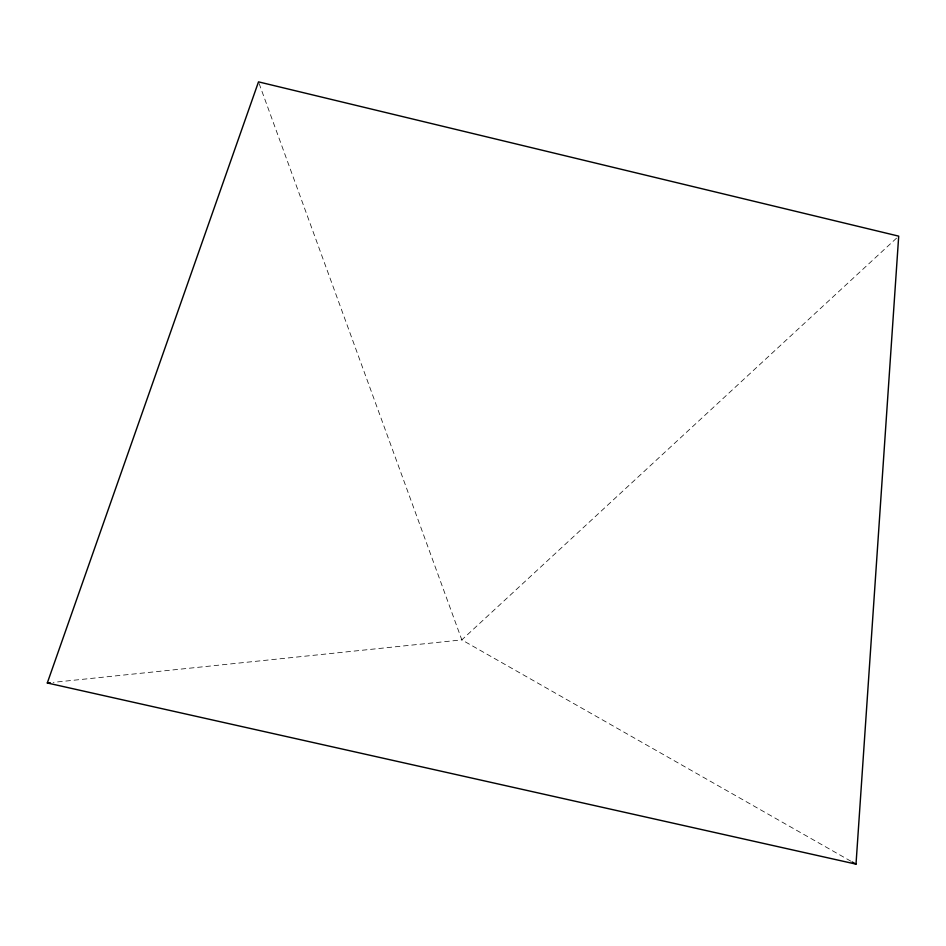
<?xml version="1.0" encoding="UTF-8"?>
<svg xmlns="http://www.w3.org/2000/svg" width="946" height="946" viewBox="0 0 946 946"><rect width="100%" height="100%" fill="white"/><g stroke="black" fill="none" stroke-linecap="round" stroke-linejoin="round"><path stroke-width="0.71" stroke-dasharray="4.73 3.55" d="M896.536 238.156L461.825 639.886L53.177 682.373M850.88 861.203L461.825 639.886L258.506 81.864"/><path stroke-width="1.42" d="M856.012 864.136L898.7 236.145L258.506 81.864L47.3 682.977L856.012 864.136L852.169 861.936M47.3 682.977L50.244 682.669"/></g></svg>
